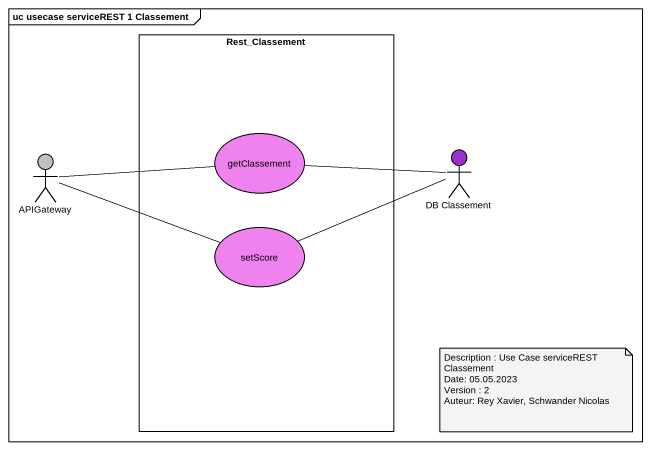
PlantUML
@startuml
mainframe uc usecase serviceREST 1 Classement
rectangle Rest_Classement {
  usecase getClassement #EE82EE
  usecase setScore #EE82EE
}
actor "DB Classement" as DB_Classement #9932CC
actor APIGateway #C0C0C0
getClassement -right- DB_Classement
APIGateway -right- getClassement
APIGateway -right- setScore
setScore -right- DB_Classement
note as N1
  Description : Use Case serviceREST Classement
  Date: 05.05.2023
  Version : 2
  Auteur: Rey Xavier, Schwander Nicolas
end note
@enduml
